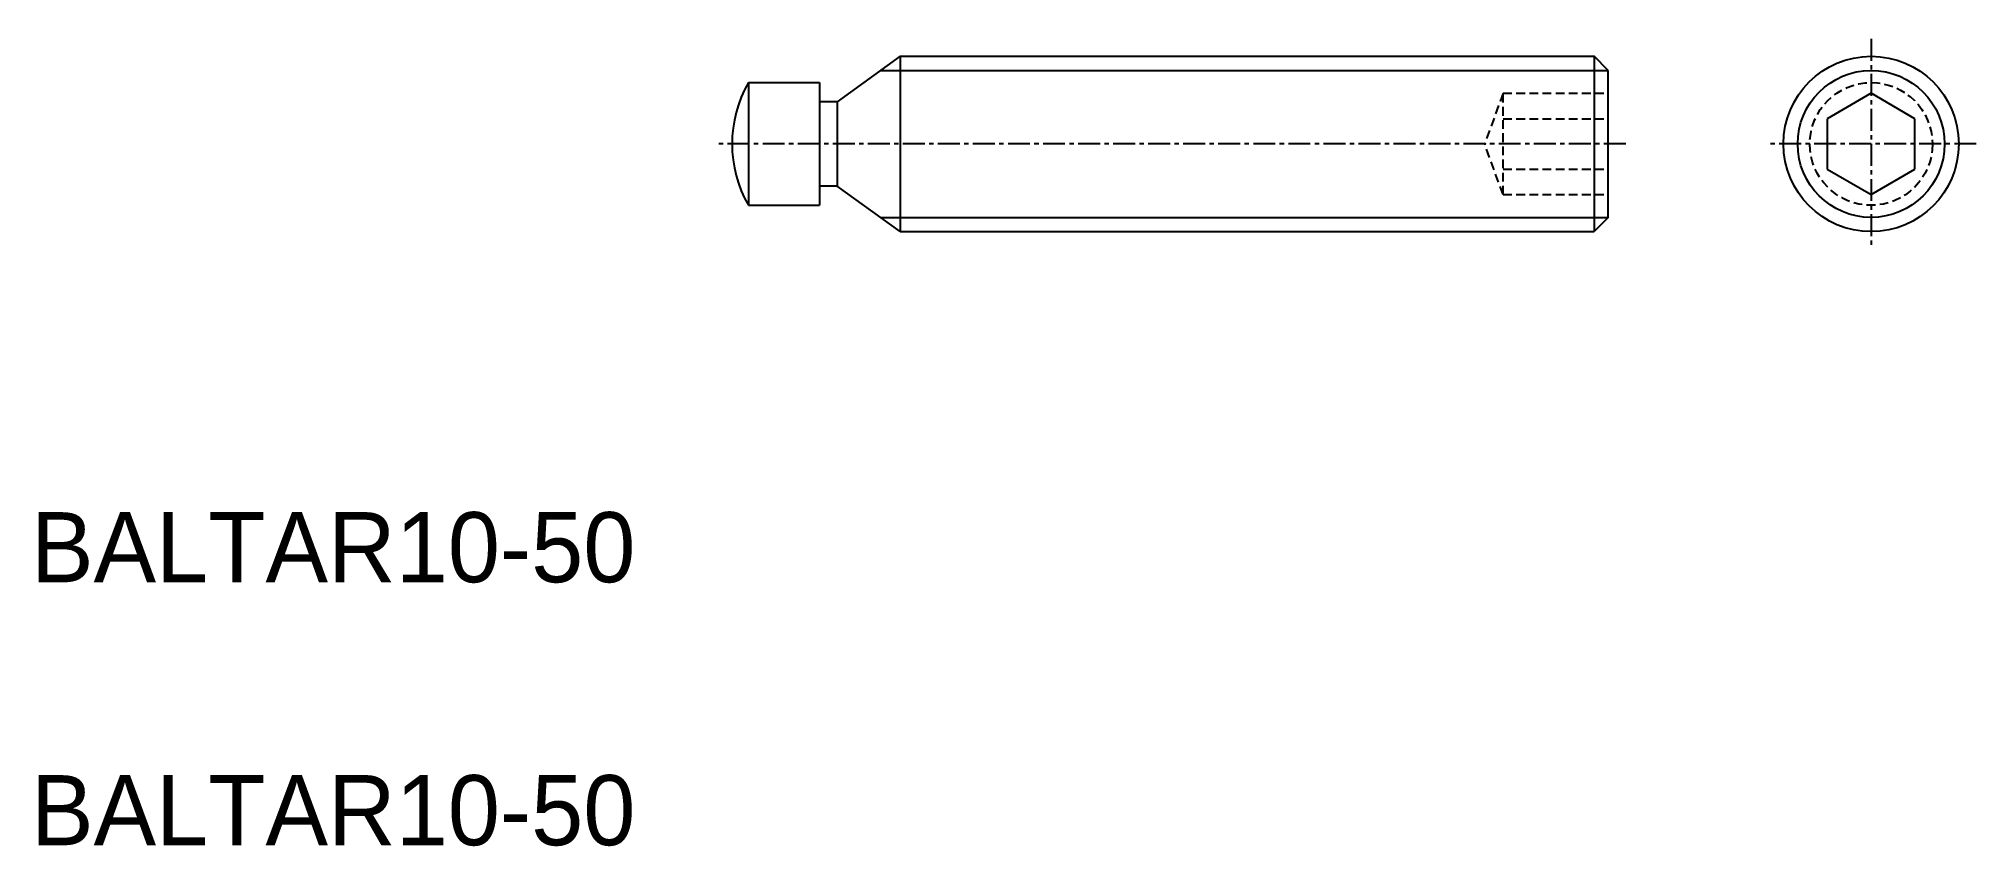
# Model space of a CAD drawing. Extents: x 10 to 121, y 10 to 56.
import ezdxf

# ---------------------------------------------------------------- set-up
doc = ezdxf.new("R2010")
doc.units = 0
doc.linetypes.add('CENTER', pattern=[2, 1.25, -0.25, 0.25, -0.25])
doc.linetypes.add('DASHED', pattern=[0.75, 0.5, -0.25])
doc.layers.get('0').update_dxf_attribs({"linetype": 'CONTINUOUS'})
doc.layers.add('CENTER', color=1, linetype='CENTER')

msp = doc.modelspace()

# ---------------------------------------------------------------- linework, layer by layer
at = {"color": 7, "linetype": 'CONTINUOUS'}
for p, q in [((59.6, 55), (56, 52.4)), ((59.6, 55), (99.19, 55)), ((59.6, 55), (59.6, 45)), ((99.19, 55), (99.19, 45)), ((100, 54.19), (99.19, 55)), ((100, 45.81), (100, 54.19)), ((50.94, 53.5), (50.94, 46.5)), ((50.94, 53.5), (55, 53.5)), ((55, 53.5), (55, 46.5)), ((56, 52.4), (55, 52.4)), ((56, 52.4), (56, 47.6)), ((115, 52.89), (112.5, 51.44)), ((117.5, 51.44), (115, 52.89)), ((112.5, 51.44), (112.5, 48.56)), ((117.5, 48.56), (117.5, 51.44)), ((56, 47.6), (55, 47.6)), ((59.6, 45), (56, 47.6)), ((112.5, 48.56), (115, 47.11)), ((115, 47.11), (117.5, 48.56)), ((50.94, 46.5), (55, 46.5)), ((100, 45.81), (99.19, 45)), ((59.6, 45), (99.19, 45))]:
    msp.add_line(p, q, dxfattribs=at)
at = {"color": 3, "linetype": 'CONTINUOUS'}
for p, q in [((58.48, 54.19), (100, 54.19)), ((58.48, 45.81), (100, 45.81))]:
    msp.add_line(p, q, dxfattribs=at)
at = {"color": 3, "linetype": 'DASHED'}
for p, q in [((94, 52.89), (92.95, 50)), ((94, 47.11), (94, 52.89)), ((94, 52.89), (100, 52.89)), ((94, 51.44), (100, 51.44)), ((94, 47.11), (92.95, 50)), ((94, 48.56), (100, 48.56)), ((94, 47.11), (100, 47.11))]:
    msp.add_line(p, q, dxfattribs=at)
at = {"color": 7, "linetype": 'CONTINUOUS'}
msp.add_circle((115, 50), 5, dxfattribs=at)
at = {"color": 3, "linetype": 'CONTINUOUS'}
msp.add_circle((115, 50), 4.19, dxfattribs=at)
at = {"color": 3, "linetype": 'DASHED'}
msp.add_circle((115, 50), 3.5, dxfattribs=at)
at = {"color": 7, "linetype": 'CONTINUOUS'}
msp.add_arc((57, 50), 7, 150, 210, dxfattribs=at)
at = {"layer": 'CENTER', "color": 1, "linetype": 'CENTER'}
for p, q in [((115, 56), (115, 44)), ((101, 50), (49, 50)), ((121, 50), (109, 50))]:
    msp.add_line(p, q, dxfattribs=at)

# ---------------------------------------------------------------- texts
at = {"color": 7, "linetype": 'CONTINUOUS'}
for p in [(10, 25), (10, 10)]:
    msp.add_text('BALTAR10-50', height=4, dxfattribs=at).set_placement(p)

doc.saveas('drawing.dxf')
